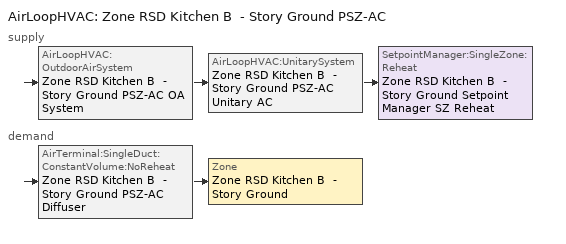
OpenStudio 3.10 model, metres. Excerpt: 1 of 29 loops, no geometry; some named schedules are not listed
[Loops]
AirLoopHVAC 'Zone RSD Kitchen B  - Story Ground PSZ-AC'
 supply: AirLoopHVAC:OutdoorAirSystem 'Zone RSD Kitchen B  - Story Ground PSZ-AC OA System' > AirLoopHVAC:UnitarySystem 'Zone RSD Kitchen B  - Story Ground PSZ-AC Unitary AC' > SetpointManager:SingleZone:Reheat 'Zone RSD Kitchen B  - Story Ground Setpoint Manager SZ Reheat'
 demand: AirTerminal:SingleDuct:ConstantVolume:NoReheat 'Zone RSD Kitchen B  - Story Ground PSZ-AC Diffuser' > Zone 'Zone RSD Kitchen B  - Story Ground'
[Sizing:Zone]
Zone RSD Kitchen B  - Story Ground: Zone Cooling Design Supply Air Temperature Input Method=SupplyAirTemperature; Zone Cooling Design Supply Air Temperature {C}=12.7778; Zone Cooling Design Supply Air Temperature Difference {deltaC}=11.11; Zone Heating Design Supply Air Temperature Input Method=SupplyAirTemperature; Zone Heating Design Supply Air Temperature {C}=50; Zone Heating Design Supply Air Temperature Difference {deltaC}=11.11; Zone Cooling Design Supply Air Humidity Ratio {kg-H2O/kg-air}=0.0085; Zone Heating Design Supply Air Humidity Ratio {kg-H2O/kg-air}=0.008; Cooling Design Air Flow Method=DesignDay; Heating Design Air Flow Method=DesignDay; Account for Dedicated Outdoor Air System=No; Dedicated Outdoor Air System Control Strategy=NeutralSupplyAir; Dedicated Outdoor Air Low Setpoint Temperature for Design {C}=autosize; Dedicated Outdoor Air High Setpoint Temperature for Design {C}=autosize; Zone Load Sizing Method=Sensible Load Only No Latent Load; Zone Latent Cooling Design Supply Air Humidity Ratio Input Method=HumidityRatioDifference; Zone Cooling Design Supply Air Humidity Ratio Difference {kgWater/kgDryAir}=0.005; Zone Latent Heating Design Supply Air Humidity Ratio Input Method=HumidityRatioDifference; Zone Humidification Design Supply Air Humidity Ratio Difference {kgWater/kgDryAir}=0.005; Sizing Option=Coincident
[Zone equipment]
Zone RSD Kitchen B  - Story Ground: Zone RSD Kitchen B  - Story Ground Exhaust Fan, Zone RSD Kitchen B  - Story Ground PSZ-AC Diffuser
[Fan:ZoneExhaust]
Zone RSD Kitchen B  - Story Ground Exhaust Fan: Availability Schedule=D_RSD_All_Fan_Yr; Fan Total Efficiency=0.563391; Pressure Rise {Pa}=124.544; Maximum Flow Rate {m3/s}=7.99271; Flow Fraction Schedule=D_RSD_All_Fan_Yr; System Availability Manager Coupling Mode=Decoupled
[AirLoopHVAC]
Zone RSD Kitchen B  - Story Ground PSZ-AC: Availability Schedule=Always On Discrete; Design Supply Air Flow Rate {m3/s}=4.90799; Design Return Air Flow Fraction of Supply Air Flow=1
[Sizing:System]
Zone RSD Kitchen B  - Story Ground PSZ-AC: Type of Load to Size On=Sensible; Design Outdoor Air Flow Rate {m3/s}=4.90799; Central Heating Maximum System Air Flow Ratio=1; Preheat Design Temperature {C}=7.22222; Preheat Design Humidity Ratio {kg-H2O/kg-Air}=0.008; Precool Design Temperature {C}=12.7778; Precool Design Humidity Ratio {kg-H2O/kg-Air}=0.008; Central Cooling Design Supply Air Temperature {C}=12.7778; Central Heating Design Supply Air Temperature {C}=50; Sizing Option=Coincident; 100% Outdoor Air in Cooling=No; 100% Outdoor Air in Heating=No; Central Cooling Design Supply Air Humidity Ratio {kg-H2O/kg-Air}=0.0085; Central Heating Design Supply Air Humidity Ratio {kg-H2O/kg-Air}=0.008; Cooling Design Air Flow Method=DesignDay; Heating Design Air Flow Method=DesignDay; System Outdoor Air Method=ZoneSum; Zone Maximum Outdoor Air Fraction=1; Cooling Supply Air Flow Rate Per Floor Area {m3/s-m2}=0.00996765; Cooling Fraction of Autosized Cooling Supply Air Flow Rate=1; Cooling Supply Air Flow Rate Per Unit Cooling Capacity {m3/s-W}=3.94755e-05; Heating Supply Air Flow Rate Per Floor Area {m3/s-m2}=0.00996765; Heating Fraction of Autosized Heating Supply Air Flow Rate=1; Heating Fraction of Autosized Cooling Supply Air Flow Rate=1; Heating Supply Air Flow Rate Per Unit Heating Capacity {m3/s-W}=3.15882e-05; Cooling Design Capacity Method=CoolingDesignCapacity; Cooling Design Capacity {W}=57379.96; Cooling Design Capacity Per Floor Area {W/m2}=234.7; Fraction of Autosized Cooling Design Capacity=1; Heating Design Capacity Method=HeatingDesignCapacity; Heating Design Capacity {W}=38329.49; Heating Design Capacity Per Floor Area {W/m2}=157; Fraction of Autosized Heating Design Capacity=1; Central Cooling Capacity Control Method=OnOff; Occupant Diversity=1
[SetpointManager:SingleZone:Reheat]
Zone RSD Kitchen B  - Story Ground Setpoint Manager SZ Reheat: Minimum Supply Air Temperature {C}=12.7778; Maximum Supply Air Temperature {C}=50; Control Zone=Zone RSD Kitchen B  - Story Ground; Setpoint Node or NodeList=Zone RSD Kitchen B  - Story Ground PSZ-AC Supply Outlet Node
[Coil:Heating:Gas]
Zone RSD Kitchen B  - Story Ground PSZ-AC Gas Htg Coil: Availability Schedule=Always On Discrete; Gas Burner Efficiency=0.8; Nominal Capacity {W}=294329; On Cycle Parasitic Electric Load {W}=0; Off Cycle Parasitic Gas Load {W}=0
[Coil:Heating:Electric]
Zone RSD Kitchen B  - Story Ground PSZ-AC No Heat: Availability Schedule=Always Off Discrete; Efficiency=1; Nominal Capacity {W}=0
[Coil:Cooling:DX:SingleSpeed]
Zone RSD Kitchen B  - Story Ground PSZ-AC 1spd DX AC Clg Coil 717kBtu/hr 9.7SEER 788kBtu/hr 13.0SEER: Availability Schedule=Always On Discrete; Rated Total Cooling Capacity {W}=92042.3; Rated Sensible Heat Ratio=0.800525; Rated COP {W/W}=3.91157; Rated Air Flow Rate {m3/s}=4.90799; Rated Evaporator Fan Power Per Volume Flow Rate 2017 {W/(m3/s)}=773.3; Rated Evaporator Fan Power Per Volume Flow Rate 2023 {W/(m3/s)}=934.4; Total Cooling Capacity Function of Temperature Curve=SpltAC1Sp_ClCap_fT; Total Cooling Capacity Function of Flow Fraction Curve=DXCOOL-NECB2011-REF-CAPFFLOW; Energy Input Ratio Function of Temperature Curve=SpltAC1Sp_EIR_fT; Energy Input Ratio Function of Flow Fraction Curve=DXCOOL-NECB2011-REF-COOLEIRFFLOW; Part Load Fraction Correlation Curve=DXCOOL-NECB2011-REF-COOLPLFFPLR; Minimum Outdoor Dry-Bulb Temperature for Compressor Operation {C}=-25; Nominal Time for Condensate Removal to Begin {s}=0; Ratio of Initial Moisture Evaporation Rate and Steady State Latent Capacity=0; Maximum Cycling Rate {cycles/hr}=0; Latent Capacity Time Constant {s}=0; Condenser Type=AirCooled; Evaporative Condenser Effectiveness=0.9; Evaporative Condenser Air Flow Rate {m3/s}=autosize; Evaporative Condenser Pump Rated Power Consumption {W}=autosize; Crankcase Heater Capacity {W}=0; Maximum Outdoor Dry-Bulb Temperature for Crankcase Heater Operation {C}=10; Basin Heater Capacity {W/K}=0; Basin Heater Setpoint Temperature {C}=2
[Fan:OnOff]
Zone RSD Kitchen B  - Story Ground PSZ-AC Fan: Availability Schedule=Always On Discrete; Fan Total Efficiency=0.6006; Pressure Rise {Pa}=1110.94; Maximum Flow Rate {m3/s}=4.90799; Motor Efficiency=0.924; Motor In Airstream Fraction=1; Fan Power Ratio Function of Speed Ratio Curve=Fan On Off Power Curve 5; Fan Efficiency Ratio Function of Speed Ratio Curve=Fan On Off Efficiency Curve 5
[AirLoopHVAC:UnitarySystem]
Zone RSD Kitchen B  - Story Ground PSZ-AC Unitary AC: Control Type=Load; Controlling Zone or Thermostat Location=Zone RSD Kitchen B  - Story Ground; Dehumidification Control Type=None; Availability Schedule=Outage Availability Schedule; Supply Fan=Zone RSD Kitchen B  - Story Ground PSZ-AC Fan; Fan Placement=DrawThrough; Supply Air Fan Operating Mode Schedule=Always On Discrete; Heating Coil=Zone RSD Kitchen B  - Story Ground PSZ-AC Gas Htg Coil; DX Heating Coil Sizing Ratio=1; Cooling Coil=Zone RSD Kitchen B  - Story Ground PSZ-AC 1spd DX AC Clg Coil 717kBtu/hr 9.7SEER 788kBtu/hr 13.0SEER; Use DOAS DX Cooling Coil=No; DOAS DX Cooling Coil Leaving Minimum Air Temperature {C}=2; Latent Load Control=SensibleOnlyLoadControl; Supplemental Heating Coil=Zone RSD Kitchen B  - Story Ground PSZ-AC No Heat; Supply Air Flow Rate Method During Cooling Operation=SupplyAirFlowRate; Supply Air Flow Rate During Cooling Operation {m3/s}=4.90799; Supply Air Flow Rate Method During Heating Operation=SupplyAirFlowRate; Supply Air Flow Rate During Heating Operation {m3/s}=4.88071; Supply Air Flow Rate Method When No Cooling or Heating is Required=None; No Load Supply Air Flow Rate Control Set To Low Speed=Yes; Maximum Supply Air Temperature {C}=50; Maximum Outdoor Dry-Bulb Temperature for Supplemental Heater Operation {C}=21; Ancilliary On-Cycle Electric Power {W}=0; Ancilliary Off-Cycle Electric Power {W}=0
[Controller:OutdoorAir]
Zone RSD Kitchen B  - Story Ground PSZ-AC OA System Controller: Minimum Outdoor Air Flow Rate {m3/s}=0.637818; Maximum Outdoor Air Flow Rate {m3/s}=4.90799; Economizer Control Type=NoEconomizer; Economizer Control Action Type=ModulateFlow; Economizer Maximum Limit Dry-Bulb Temperature {C}=28; Economizer Maximum Limit Enthalpy {J/kg}=64000; Lockout Type=LockoutWithCompressor; Minimum Limit Type=FixedMinimum; Minimum Outdoor Air Schedule=Zone RSD Kitchen B  - Story Ground PSZ-AC_night_ventcycle_schedule; Controller Mechanical Ventilation=Controller Mechanical Ventilation 6; High Humidity Control=No; High Humidity Outdoor Air Flow Ratio=1; Control High Indoor Humidity Based on Outdoor Humidity Ratio=Yes; Heat Recovery Bypass Control Type=BypassWhenWithinEconomizerLimits; Economizer Operation Staging=InterlockedWithMechanicalCooling
[Controller:MechanicalVentilation]
Controller Mechanical Ventilation 6: Availability Schedule=Always On Discrete
[AirLoopHVAC:OutdoorAirSystem]
Zone RSD Kitchen B  - Story Ground PSZ-AC OA System: Controller=Zone RSD Kitchen B  - Story Ground PSZ-AC OA System Controller
[AirTerminal:SingleDuct:ConstantVolume:NoReheat]
Zone RSD Kitchen B  - Story Ground PSZ-AC Diffuser: Availability Schedule=Always On Discrete; Maximum Air Flow Rate {m3/s}=4.88071
[Schedule:Ruleset]
D_RSD_All_Fan_Yr: Default Day Schedule=D_RSD_All_Fan_Yr Default; Summer Design Day Schedule=D_RSD_All_Fan_Yr Summer Design Day; Winter Design Day Schedule=D_RSD_All_Fan_Yr Winter Design Day
[Schedule:Day]
D_RSD_All_Fan_Yr Default; autogen D_RSD_All_Fan_Yr 0_day_sch: Average, 9, 0, 0, 23, 0, 1, 24, 0, 0
D_RSD_All_Fan_Yr Winter Design Day; D_RSD_All_Fan_Yr Summer Design Day: No, 9, 0, 0, 23, 0, 1, 24, 0, 0
Schedule Day 41: 1, 0, 0, 2, 0, 0, 3, 0, 0, 4, 0, 0, 5, 0, 0, 6, 0, 0, 7, 0, 0, 8, 0, 0, 9, 0, 0, 10, 0, 1, 11, 0, 1, 12, 0, 1, 13, 0, 1, 14, 0, 1, 15, 0, 0, 16, 0, 0, 17, 0, 0, 18, 0, 0, 19, 0, 0, 20, 0, 0, 21, 0, 0, 22, 0, 0, 23, 0, 0, 24, 0, 0
Schedule Day 42: 1, 0, 0, 2, 0, 0, 3, 0, 0, 4, 0, 0, 5, 0, 0, 6, 0, 0, 7, 0, 0, 8, 0, 0, 9, 0, 0, 10, 0, 0, 11, 0, 0, 12, 0, 0, 13, 0, 0, 14, 0, 0, 15, 0, 1, 16, 0, 1, 17, 0, 1, 18, 0, 1, 19, 0, 1, 20, 0, 1, 21, 0, 1, 22, 0, 1, 23, 0, 1, 24, 0, 0
[Schedule:Rule] Schedule Ruleset=D_RSD_All_Fan_Yr; Apply Sunday=Yes; Apply Monday=Yes; Apply Tuesday=Yes; Apply Wednesday=Yes; Apply Thursday=Yes; Apply Friday=Yes; Apply Saturday=Yes
autogen D_RSD_All_Fan_Yr 0: Rule Order=2; Day Schedule=autogen D_RSD_All_Fan_Yr 0_day_sch; Date Specification Type=SpecificDates; Specific Month 1=1; Specific Day 1=2; Specific Month 2=1; Specific Day 2=3; Specific Month 3=1; Specific Day 3=9; Specific Month 4=1; Specific Day 4=10; Specific Month 5=1; Specific Day 5=16; Specific Month 6=1; Specific Day 6=17; Specific Month 7=1; Specific Day 7=23; Specific Month 8=1; Specific Day 8=24; Specific Month 9=1; Specific Day 9=30; Specific Month 10=1; Specific Day 10=31; Specific Month 11=2; Specific Day 11=6; Specific Month 12=2; Specific Day 12=7; Specific Month 13=2; Specific Day 13=13; Specific Month 14=2; Specific Day 14=14; Specific Month 15=2; Specific Day 15=20; Specific Month 16=2; Specific Day 16=21; Specific Month 17=2; Specific Day 17=27; Specific Month 18=2; Specific Day 18=28; Specific Month 19=3; Specific Day 19=6; Specific Month 20=3; Specific Day 20=7; Specific Month 21=3; Specific Day 21=13; Specific Month 22=3; Specific Day 22=14; Specific Month 23=3; Specific Day 23=20; Specific Month 24=3; Specific Day 24=21; Specific Month 25=3; Specific Day 25=27; Specific Month 26=3; Specific Day 26=28; Specific Month 27=4; Specific Day 27=3; Specific Month 28=4; Specific Day 28=4; Specific Month 29=4; Specific Day 29=10; Specific Month 30=4; Specific Day 30=11; Specific Month 31=4; Specific Day 31=17; Specific Month 32=4; Specific Day 32=18; Specific Month 33=4; Specific Day 33=24; Specific Month 34=4; Specific Day 34=25; Specific Month 35=5; Specific Day 35=1; Specific Month 36=5; Specific Day 36=2; Specific Month 37=5; Specific Day 37=8; Specific Month 38=5; Specific Day 38=9; Specific Month 39=5; Specific Day 39=15; Specific Month 40=5; Specific Day 40=16; Specific Month 41=5; Specific Day 41=22; Specific Month 42=5; Specific Day 42=23; Specific Month 43=5; Specific Day 43=29; Specific Month 44=5; Specific Day 44=30; Specific Month 45=6; Specific Day 45=5; Specific Month 46=6; Specific Day 46=6; Specific Month 47=6; Specific Day 47=12; Specific Month 48=6; Specific Day 48=13; Specific Month 49=6; Specific Day 49=19; Specific Month 50=6; Specific Day 50=20; Specific Month 51=6; Specific Day 51=26; Specific Month 52=6; Specific Day 52=27; Specific Month 53=7; Specific Day 53=3; Specific Month 54=7; Specific Day 54=4; Specific Month 55=7; Specific Day 55=10; Specific Month 56=7; Specific Day 56=11; Specific Month 57=7; Specific Day 57=17; Specific Month 58=7; Specific Day 58=18; Specific Month 59=7; Specific Day 59=24; Specific Month 60=7; Specific Day 60=25; Specific Month 61=7; Specific Day 61=31; Specific Month 62=8; Specific Day 62=1; Specific Month 63=8; Specific Day 63=7; Specific Month 64=8; Specific Day 64=8; Specific Month 65=8; Specific Day 65=14; Specific Month 66=8; Specific Day 66=15; Specific Month 67=8; Specific Day 67=21; Specific Month 68=8; Specific Day 68=22; Specific Month 69=8; Specific Day 69=28; Specific Month 70=8; Specific Day 70=29; Specific Month 71=9; Specific Day 71=4; Specific Month 72=9; Specific Day 72=5; Specific Month 73=9; Specific Day 73=11; Specific Month 74=9; Specific Day 74=12; Specific Month 75=9; Specific Day 75=18; Specific Month 76=9; Specific Day 76=19; Specific Month 77=9; Specific Day 77=25; Specific Month 78=9; Specific Day 78=26; Specific Month 79=10; Specific Day 79=2; Specific Month 80=10; Specific Day 80=3; Specific Month 81=10; Specific Day 81=9; Specific Month 82=10; Specific Day 82=10; Specific Month 83=10; Specific Day 83=16; Specific Month 84=10; Specific Day 84=17; Specific Month 85=10; Specific Day 85=23; Specific Month 86=10; Specific Day 86=24; Specific Month 87=10; Specific Day 87=30; Specific Month 88=10; Specific Day 88=31; Specific Month 89=11; Specific Day 89=6; Specific Month 90=11; Specific Day 90=7; Specific Month 91=11; Specific Day 91=13; Specific Month 92=11; Specific Day 92=14; Specific Month 93=11; Specific Day 93=20; Specific Month 94=11; Specific Day 94=21; Specific Month 95=11; Specific Day 95=27; Specific Month 96=11; Specific Day 96=28; Specific Month 97=12; Specific Day 97=4; Specific Month 98=12; Specific Day 98=5; Specific Month 99=12; Specific Day 99=11; Specific Month 100=12; Specific Day 100=12; Specific Month 101=12; Specific Day 101=18; Specific Month 102=12; Specific Day 102=19; Specific Month 103=12; Specific Day 103=25; Specific Month 104=12; Specific Day 104=26
D_RSD_All_Fan_Yr Outage Day 227: Rule Order=1; Day Schedule=Schedule Day 41; Date Specification Type=DateRange; Start Month=8; Start Day=15; End Month=8; End Day=15
D_RSD_All_Fan_Yr Outage Day 228: Rule Order=0; Day Schedule=Schedule Day 42; Date Specification Type=DateRange; Start Month=8; Start Day=16; End Month=8; End Day=16
[Schedule:Constant]
Name | Value
Always On Discrete; Zone RSD Kitchen B  - Story Ground PSZ-AC_night_ventcycle_schedule | 1
Always Off Discrete | 0
[Curve:Exponent]
Fan On Off Power Curve 5: Coefficient1 Constant=1; Coefficient2 Constant=0; Coefficient3 Constant=0; Minimum Value of x=0; Maximum Value of x=1
[Curve:Cubic] Maximum Value of x=1
Name | Coefficient1 Constant | Coefficient2 x | Coefficient3 x**2 | Coefficient4 x**3 | Minimum Value of x
Fan On Off Efficiency Curve 5 | 1 | 0 | 0 | 0 | 0
DXCOOL-NECB2011-REF-COOLPLFFPLR | 0.0277 | 4.9151 | -8.184 | 4.2702 | 0.7
[Curve:Biquadratic] Minimum Value of x=7.22222; Maximum Value of x=29.44444; Minimum Value of y=-23.333; Maximum Value of y=46.11111
Name | Coefficient1 Constant | Coefficient2 x | Coefficient3 x**2 | Coefficient4 y | Coefficient5 y**2 | Coefficient6 x*y
SpltAC1Sp_ClCap_fT | 0.67916 | 0.016938 | 0.00069336 | 0.0045576 | -8.42e-05 | -0.00047628
SpltAC1Sp_EIR_fT | 0.739046 | -0.00778968 | 0.000128304 | -0.00027 | 0.0006642 | -0.000648
[Curve:Quadratic] Coefficient1 Constant=1; Coefficient2 x=0; Coefficient3 x**2=0; Minimum Value of x=0; Maximum Value of x=1
DXCOOL-NECB2011-REF-CAPFFLOW; DXCOOL-NECB2011-REF-COOLEIRFFLOW
